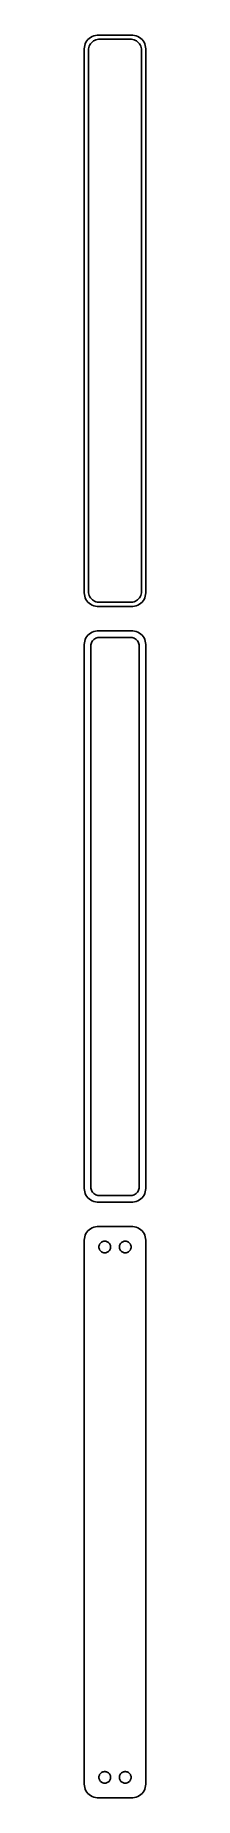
# Model space of a CAD drawing. Header units: metres. Extents: x -11 to 11, y 552 to 1200.
import ezdxf

# ---------------------------------------------------------------- set-up
doc = ezdxf.new("R2010")
doc.units = ezdxf.units.M

msp = doc.modelspace()

# ---------------------------------------------------------------- linework, layer by layer
for p, q in [((-9.43712, 1198.85), (-9.89484, 1198.42)), ((-8.92912, 1199.22), (-9.43712, 1198.85)), ((-8.37889, 1199.52), (-8.92912, 1199.22)), ((-7.79507, 1199.76), (-8.37889, 1199.52)), ((-7.1869, 1199.91), (-7.79507, 1199.76)), ((-6.56395, 1199.99), (-7.1869, 1199.91)), ((6.56395, 1199.99), (-6.56395, 1199.99)), ((7.1869, 1199.91), (6.56395, 1199.99)), ((7.79507, 1199.76), (7.1869, 1199.91)), ((8.37889, 1199.52), (7.79507, 1199.76)), ((8.92912, 1199.22), (8.37889, 1199.52)), ((9.43712, 1198.85), (8.92912, 1199.22)), ((9.89484, 1198.42), (9.43712, 1198.85)), ((-11.2106, 1195.63), (-11.25, 1195)), ((-11.25, 1195), (-11.25, 995)), ((-11.0929, 1196.24), (-11.2106, 1195.63)), ((-10.8989, 1196.84), (-11.0929, 1196.24)), ((-10.6315, 1197.41), (-10.8989, 1196.84)), ((-10.2951, 1197.94), (-10.6315, 1197.41)), ((-9.89484, 1198.42), (-10.2951, 1197.94)), ((-9.75, 1194.5), (-9.71844, 1195)), ((-9.75, 995.5), (-9.75, 1194.5)), ((-9.71844, 1195), (-9.62433, 1195.49)), ((-9.62433, 1195.49), (-9.4691, 1195.97)), ((-9.4691, 1195.97), (-9.25522, 1196.43)), ((-9.25522, 1196.43), (-8.98605, 1196.85)), ((-8.98605, 1196.85), (-8.66586, 1197.24)), ((-8.66586, 1197.24), (-8.29968, 1197.58)), ((-8.29968, 1197.58), (-7.8933, 1197.88)), ((-7.8933, 1197.88), (-7.45311, 1198.12)), ((-7.45311, 1198.12), (-6.98605, 1198.3)), ((-6.98605, 1198.3), (-6.49951, 1198.43)), ((-6.49951, 1198.43), (-6.00116, 1198.49)), ((-6.00116, 1198.49), (6.00116, 1198.49)), ((6.00116, 1198.49), (6.49951, 1198.43)), ((6.49951, 1198.43), (6.98605, 1198.3)), ((6.98605, 1198.3), (7.45311, 1198.12)), ((7.45311, 1198.12), (7.8933, 1197.88)), ((7.8933, 1197.88), (8.29968, 1197.58)), ((8.29968, 1197.58), (8.66586, 1197.24)), ((8.66586, 1197.24), (8.98605, 1196.85)), ((8.98605, 1196.85), (9.25522, 1196.43)), ((9.25522, 1196.43), (9.4691, 1195.97)), ((9.4691, 1195.97), (9.62433, 1195.49)), ((9.62433, 1195.49), (9.71844, 1195)), ((9.71844, 1195), (9.75, 1194.5)), ((9.75, 1194.5), (9.75, 995.5)), ((10.2951, 1197.94), (9.89484, 1198.42)), ((10.6315, 1197.41), (10.2951, 1197.94)), ((10.8989, 1196.84), (10.6315, 1197.41)), ((11.0929, 1196.24), (10.8989, 1196.84)), ((11.2106, 1195.63), (11.0929, 1196.24)), ((11.25, 1195), (11.2106, 1195.63)), ((11.25, 995), (11.25, 1195)), ((-11.25, 995), (-11.2106, 994.373)), ((-11.2106, 994.373), (-11.0929, 993.757)), ((-11.0929, 993.757), (-10.8989, 993.159)), ((-10.8989, 993.159), (-10.6315, 992.591)), ((-10.6315, 992.591), (-10.2951, 992.061)), ((-10.2951, 992.061), (-9.89484, 991.577)), ((-9.89484, 991.577), (-9.43712, 991.147)), ((-9.71844, 994.999), (-9.75, 995.5)), ((-9.62433, 994.505), (-9.71844, 994.999)), ((-9.4691, 994.028), (-9.62433, 994.505)), ((-9.25522, 993.573), (-9.4691, 994.028)), ((-8.98605, 993.149), (-9.25522, 993.573)), ((-8.66586, 992.762), (-8.98605, 993.149)), ((-8.29968, 992.418), (-8.66586, 992.762)), ((-7.8933, 992.123), (-8.29968, 992.418)), ((-7.45311, 991.881), (-7.8933, 992.123)), ((-6.98605, 991.696), (-7.45311, 991.881)), ((-6.49951, 991.571), (-6.98605, 991.696)), ((-6.00116, 991.508), (-6.49951, 991.571)), ((6.00116, 991.508), (-6.00116, 991.508)), ((6.49951, 991.571), (6.00116, 991.508)), ((6.98605, 991.696), (6.49951, 991.571)), ((7.45311, 991.881), (6.98605, 991.696)), ((7.8933, 992.123), (7.45311, 991.881)), ((8.29968, 992.418), (7.8933, 992.123)), ((8.66586, 992.762), (8.29968, 992.418)), ((8.98605, 993.149), (8.66586, 992.762)), ((9.25522, 993.573), (8.98605, 993.149)), ((9.4691, 994.028), (9.25522, 993.573)), ((9.43712, 991.147), (9.89484, 991.577)), ((9.62433, 994.505), (9.4691, 994.028)), ((9.71844, 994.999), (9.62433, 994.505)), ((9.75, 995.5), (9.71844, 994.999)), ((9.89484, 991.577), (10.2951, 992.061)), ((10.2951, 992.061), (10.6315, 992.591)), ((10.6315, 992.591), (10.8989, 993.159)), ((10.8989, 993.159), (11.0929, 993.757)), ((11.0929, 993.757), (11.2106, 994.373)), ((11.2106, 994.373), (11.25, 995)), ((-9.43712, 991.147), (-8.92912, 990.778)), ((-8.92912, 990.778), (-8.37889, 990.476)), ((-8.37889, 990.476), (-7.79507, 990.245)), ((-7.79507, 990.245), (-7.1869, 990.089)), ((-7.1869, 990.089), (-6.56395, 990.01)), ((-6.56395, 990.01), (6.56395, 990.01)), ((6.56395, 990.01), (7.1869, 990.089)), ((7.1869, 990.089), (7.79507, 990.245)), ((7.79507, 990.245), (8.37889, 990.476)), ((8.37889, 990.476), (8.92912, 990.778)), ((8.92912, 990.778), (9.43712, 991.147)), ((-10.2951, 978.939), (-10.6315, 978.409)), ((-9.89484, 979.423), (-10.2951, 978.939)), ((-9.43712, 979.853), (-9.89484, 979.423)), ((-8.92912, 980.222), (-9.43712, 979.853)), ((-8.37889, 980.524), (-8.92912, 980.222)), ((-7.79507, 980.755), (-8.37889, 980.524)), ((-7.1869, 980.911), (-7.79507, 980.755)), ((-6.56395, 980.99), (-7.1869, 980.911)), ((-7.07541, 978.317), (-6.71194, 978.461)), ((-6.71194, 978.461), (-6.3333, 978.558)), ((6.56395, 980.99), (-6.56395, 980.99)), ((-6.3333, 978.558), (-5.94545, 978.607)), ((-5.94545, 978.607), (5.94545, 978.607)), ((5.94545, 978.607), (6.3333, 978.558)), ((6.3333, 978.558), (6.71194, 978.461)), ((7.1869, 980.911), (6.56395, 980.99)), ((6.71194, 978.461), (7.07541, 978.317)), ((7.79507, 980.755), (7.1869, 980.911)), ((8.37889, 980.524), (7.79507, 980.755)), ((8.92912, 980.222), (8.37889, 980.524)), ((9.43712, 979.853), (8.92912, 980.222)), ((9.89484, 979.423), (9.43712, 979.853)), ((10.2951, 978.939), (9.89484, 979.423)), ((10.6315, 978.409), (10.2951, 978.939)), ((-11.2106, 976.627), (-11.25, 976)), ((-11.25, 976), (-11.25, 776)), ((-11.0929, 977.243), (-11.2106, 976.627)), ((-10.8989, 977.841), (-11.0929, 977.243)), ((-10.6315, 978.409), (-10.8989, 977.841)), ((-8.86292, 975.5), (-8.83836, 975.89)), ((-8.86292, 776.5), (-8.86292, 975.5)), ((-8.83836, 975.89), (-8.76512, 976.274)), ((-8.76512, 976.274), (-8.64432, 976.646)), ((-8.64432, 976.646), (-8.47786, 977)), ((-8.47786, 977), (-8.2684, 977.33)), ((-8.2684, 977.33), (-8.01921, 977.631)), ((-8.01921, 977.631), (-7.73424, 977.899)), ((-7.73424, 977.899), (-7.41798, 978.128)), ((-7.41798, 978.128), (-7.07541, 978.317)), ((7.07541, 978.317), (7.41798, 978.128)), ((7.41798, 978.128), (7.73424, 977.899)), ((7.73424, 977.899), (8.01921, 977.631)), ((8.01921, 977.631), (8.2684, 977.33)), ((8.2684, 977.33), (8.47786, 977)), ((8.47786, 977), (8.64432, 976.646)), ((8.64432, 976.646), (8.76512, 976.274)), ((8.76512, 976.274), (8.83836, 975.89)), ((8.83836, 975.89), (8.86292, 975.5)), ((8.86292, 975.5), (8.86292, 776.5)), ((10.8989, 977.841), (10.6315, 978.409)), ((11.0929, 977.243), (10.8989, 977.841)), ((11.2106, 976.627), (11.0929, 977.243)), ((11.25, 976), (11.2106, 976.627)), ((11.25, 776), (11.25, 976)), ((-11.25, 776), (-11.2106, 775.373)), ((-11.2106, 775.373), (-11.0929, 774.757)), ((-11.0929, 774.757), (-10.8989, 774.159)), ((-10.8989, 774.159), (-10.6315, 773.591)), ((-10.6315, 773.591), (-10.2951, 773.061)), ((-10.2951, 773.061), (-9.89484, 772.577)), ((-9.89484, 772.577), (-9.43712, 772.147)), ((-9.43712, 772.147), (-8.92912, 771.778)), ((-8.92912, 771.778), (-8.37889, 771.476)), ((-8.83836, 776.11), (-8.86292, 776.5)), ((-8.76512, 775.726), (-8.83836, 776.11)), ((-8.64432, 775.354), (-8.76512, 775.726)), ((-8.47786, 775), (-8.64432, 775.354)), ((-8.2684, 774.67), (-8.47786, 775)), ((-8.37889, 771.476), (-7.79507, 771.245)), ((-8.01921, 774.369), (-8.2684, 774.67)), ((-7.73424, 774.101), (-8.01921, 774.369)), ((-7.79507, 771.245), (-7.1869, 771.089)), ((-7.41798, 773.872), (-7.73424, 774.101)), ((-7.07541, 773.683), (-7.41798, 773.872)), ((-6.71194, 773.539), (-7.07541, 773.683)), ((-6.3333, 773.442), (-6.71194, 773.539)), ((-5.94545, 773.393), (-6.3333, 773.442)), ((5.94545, 773.393), (-5.94545, 773.393)), ((6.3333, 773.442), (5.94545, 773.393)), ((6.71194, 773.539), (6.3333, 773.442)), ((7.07541, 773.683), (6.71194, 773.539)), ((7.41798, 773.872), (7.07541, 773.683)), ((7.1869, 771.089), (7.79507, 771.245)), ((7.73424, 774.101), (7.41798, 773.872)), ((8.01921, 774.369), (7.73424, 774.101)), ((7.79507, 771.245), (8.37889, 771.476)), ((8.2684, 774.67), (8.01921, 774.369)), ((8.47786, 775), (8.2684, 774.67)), ((8.37889, 771.476), (8.92912, 771.778)), ((8.64432, 775.354), (8.47786, 775)), ((8.76512, 775.726), (8.64432, 775.354)), ((8.83836, 776.11), (8.76512, 775.726)), ((8.86292, 776.5), (8.83836, 776.11)), ((8.92912, 771.778), (9.43712, 772.147)), ((9.43712, 772.147), (9.89484, 772.577)), ((9.89484, 772.577), (10.2951, 773.061)), ((10.2951, 773.061), (10.6315, 773.591)), ((10.6315, 773.591), (10.8989, 774.159)), ((10.8989, 774.159), (11.0929, 774.757)), ((11.0929, 774.757), (11.2106, 775.373)), ((11.2106, 775.373), (11.25, 776)), ((-7.1869, 771.089), (-6.56395, 771.01)), ((-6.56395, 771.01), (6.56395, 771.01)), ((6.56395, 771.01), (7.1869, 771.089)), ((-11.0929, 758.243), (-11.2106, 757.627)), ((-10.8989, 758.841), (-11.0929, 758.243)), ((-10.6315, 759.409), (-10.8989, 758.841)), ((-10.2951, 759.939), (-10.6315, 759.409)), ((-9.89484, 760.423), (-10.2951, 759.939)), ((-9.43712, 760.853), (-9.89484, 760.423)), ((-8.92912, 761.222), (-9.43712, 760.853)), ((-8.37889, 761.524), (-8.92912, 761.222)), ((-7.79507, 761.755), (-8.37889, 761.524)), ((-7.1869, 761.911), (-7.79507, 761.755)), ((-6.56395, 761.99), (-7.1869, 761.911)), ((6.56395, 761.99), (-6.56395, 761.99)), ((7.1869, 761.911), (6.56395, 761.99)), ((7.79507, 761.755), (7.1869, 761.911)), ((8.37889, 761.524), (7.79507, 761.755)), ((8.92912, 761.222), (8.37889, 761.524)), ((9.43712, 760.853), (8.92912, 761.222)), ((9.89484, 760.423), (9.43712, 760.853)), ((10.2951, 759.939), (9.89484, 760.423)), ((10.6315, 759.409), (10.2951, 759.939)), ((10.8989, 758.841), (10.6315, 759.409)), ((11.0929, 758.243), (10.8989, 758.841)), ((11.2106, 757.627), (11.0929, 758.243)), ((-11.2106, 757.627), (-11.25, 757)), ((-11.25, 757), (-11.25, 557)), ((-5.88528, 754.5), (-5.86845, 754.768)), ((-5.86845, 754.232), (-5.88528, 754.5)), ((-5.86845, 754.768), (-5.81821, 755.031)), ((-5.81821, 753.969), (-5.86845, 754.232)), ((-5.81821, 755.031), (-5.73534, 755.286)), ((-5.73534, 753.714), (-5.81821, 753.969)), ((-5.73534, 755.286), (-5.62117, 755.529)), ((-5.62117, 753.471), (-5.73534, 753.714)), ((-5.62117, 755.529), (-5.47748, 755.755)), ((-5.47748, 753.245), (-5.62117, 753.471)), ((-5.47748, 755.755), (-5.30655, 755.962)), ((-5.30655, 753.038), (-5.47748, 753.245)), ((-5.30655, 755.962), (-5.11108, 756.145)), ((-5.11108, 752.855), (-5.30655, 753.038)), ((-5.11108, 756.145), (-4.89413, 756.303)), ((-4.89413, 752.697), (-5.11108, 752.855)), ((-4.89413, 756.303), (-4.65915, 756.432)), ((-4.65915, 752.568), (-4.89413, 752.697)), ((-4.65915, 756.432), (-4.40984, 756.531)), ((-4.40984, 752.469), (-4.65915, 752.568)), ((-4.40984, 756.531), (-4.1501, 756.597)), ((-4.1501, 752.403), (-4.40984, 752.469)), ((-4.1501, 756.597), (-3.88406, 756.631)), ((-3.88406, 752.369), (-4.1501, 752.403)), ((-3.88406, 756.631), (-3.61592, 756.631)), ((-3.61592, 752.369), (-3.88406, 752.369)), ((-3.61592, 756.631), (-3.34988, 756.597)), ((-3.34988, 752.403), (-3.61592, 752.369)), ((-3.34988, 756.597), (-3.09015, 756.531)), ((-3.09015, 752.469), (-3.34988, 752.403)), ((-3.09015, 756.531), (-2.84084, 756.432)), ((-2.84084, 752.568), (-3.09015, 752.469)), ((-2.84084, 756.432), (-2.60585, 756.303)), ((-2.60585, 752.697), (-2.84084, 752.568)), ((-2.60585, 756.303), (-2.3889, 756.145)), ((-2.3889, 752.855), (-2.60585, 752.697)), ((-2.3889, 756.145), (-2.19344, 755.962)), ((-2.19344, 753.038), (-2.3889, 752.855)), ((-2.19344, 755.962), (-2.02251, 755.755)), ((-2.02251, 753.245), (-2.19344, 753.038)), ((-2.02251, 755.755), (-1.87881, 755.529)), ((-1.87881, 753.471), (-2.02251, 753.245)), ((-1.87881, 755.529), (-1.76465, 755.286)), ((-1.76465, 753.714), (-1.87881, 753.471)), ((-1.76465, 755.286), (-1.68178, 755.031)), ((-1.68178, 753.969), (-1.76465, 753.714)), ((-1.68178, 755.031), (-1.63153, 754.768)), ((-1.63153, 754.232), (-1.68178, 753.969)), ((-1.63153, 754.768), (-1.6147, 754.5)), ((-1.6147, 754.5), (-1.63153, 754.232)), ((1.6147, 754.5), (1.63153, 754.768)), ((1.63153, 754.232), (1.6147, 754.5)), ((1.63153, 754.768), (1.68178, 755.031)), ((1.68178, 753.969), (1.63153, 754.232)), ((1.68178, 755.031), (1.76465, 755.286)), ((1.76465, 753.714), (1.68178, 753.969)), ((1.76465, 755.286), (1.87881, 755.529)), ((1.87881, 753.471), (1.76465, 753.714)), ((1.87881, 755.529), (2.02251, 755.755)), ((2.02251, 753.245), (1.87881, 753.471)), ((2.02251, 755.755), (2.19344, 755.962)), ((2.19344, 753.038), (2.02251, 753.245)), ((2.19344, 755.962), (2.3889, 756.145)), ((2.3889, 752.855), (2.19344, 753.038)), ((2.3889, 756.145), (2.60585, 756.303)), ((2.60585, 752.697), (2.3889, 752.855)), ((2.60585, 756.303), (2.84084, 756.432)), ((2.84084, 752.568), (2.60585, 752.697)), ((2.84084, 756.432), (3.09015, 756.531)), ((3.09015, 752.469), (2.84084, 752.568)), ((3.09015, 756.531), (3.34988, 756.597)), ((3.34988, 752.403), (3.09015, 752.469)), ((3.34988, 756.597), (3.61592, 756.631)), ((3.61592, 752.369), (3.34988, 752.403)), ((3.61592, 756.631), (3.88406, 756.631)), ((3.88406, 752.369), (3.61592, 752.369)), ((3.88406, 756.631), (4.1501, 756.597)), ((4.1501, 752.403), (3.88406, 752.369)), ((4.1501, 756.597), (4.40984, 756.531)), ((4.40984, 752.469), (4.1501, 752.403)), ((4.40984, 756.531), (4.65915, 756.432)), ((4.65915, 752.568), (4.40984, 752.469)), ((4.65915, 756.432), (4.89413, 756.303)), ((4.89413, 752.697), (4.65915, 752.568)), ((4.89413, 756.303), (5.11108, 756.145)), ((5.11108, 752.855), (4.89413, 752.697)), ((5.11108, 756.145), (5.30655, 755.962)), ((5.30655, 753.038), (5.11108, 752.855)), ((5.30655, 755.962), (5.47748, 755.755)), ((5.47748, 753.245), (5.30655, 753.038)), ((5.47748, 755.755), (5.62117, 755.529)), ((5.62117, 753.471), (5.47748, 753.245)), ((5.62117, 755.529), (5.73534, 755.286)), ((5.73534, 753.714), (5.62117, 753.471)), ((5.73534, 755.286), (5.81821, 755.031)), ((5.81821, 753.969), (5.73534, 753.714)), ((5.81821, 755.031), (5.86845, 754.768)), ((5.86845, 754.232), (5.81821, 753.969)), ((5.86845, 754.768), (5.88528, 754.5)), ((5.88528, 754.5), (5.86845, 754.232)), ((11.25, 757), (11.2106, 757.627)), ((11.25, 557), (11.25, 757)), ((-5.88528, 559.5), (-5.86845, 559.768)), ((-5.86845, 559.232), (-5.88528, 559.5)), ((-5.86845, 559.768), (-5.81821, 560.031)), ((-5.81821, 558.969), (-5.86845, 559.232)), ((-5.81821, 560.031), (-5.73534, 560.286)), ((-5.73534, 558.714), (-5.81821, 558.969)), ((-5.73534, 560.286), (-5.62117, 560.529)), ((-5.62117, 558.471), (-5.73534, 558.714)), ((-5.62117, 560.529), (-5.47748, 560.755)), ((-5.47748, 558.245), (-5.62117, 558.471)), ((-5.47748, 560.755), (-5.30655, 560.962)), ((-5.30655, 558.038), (-5.47748, 558.245)), ((-5.30655, 560.962), (-5.11108, 561.145)), ((-5.11108, 557.855), (-5.30655, 558.038)), ((-5.11108, 561.145), (-4.89413, 561.303)), ((-4.89413, 557.697), (-5.11108, 557.855)), ((-4.89413, 561.303), (-4.65915, 561.432)), ((-4.65915, 557.568), (-4.89413, 557.697)), ((-4.65915, 561.432), (-4.40984, 561.531)), ((-4.40984, 557.469), (-4.65915, 557.568)), ((-4.40984, 561.531), (-4.1501, 561.597)), ((-4.1501, 557.403), (-4.40984, 557.469)), ((-4.1501, 561.597), (-3.88406, 561.631)), ((-3.88406, 557.369), (-4.1501, 557.403)), ((-3.88406, 561.631), (-3.61592, 561.631)), ((-3.61592, 557.369), (-3.88406, 557.369)), ((-3.61592, 561.631), (-3.34988, 561.597)), ((-3.34988, 557.403), (-3.61592, 557.369)), ((-3.34988, 561.597), (-3.09015, 561.531)), ((-3.09015, 557.469), (-3.34988, 557.403)), ((-3.09015, 561.531), (-2.84084, 561.432)), ((-2.84084, 557.568), (-3.09015, 557.469)), ((-2.84084, 561.432), (-2.60585, 561.303)), ((-2.60585, 557.697), (-2.84084, 557.568)), ((-2.60585, 561.303), (-2.3889, 561.145)), ((-2.3889, 557.855), (-2.60585, 557.697)), ((-2.3889, 561.145), (-2.19344, 560.962)), ((-2.19344, 558.038), (-2.3889, 557.855)), ((-2.19344, 560.962), (-2.02251, 560.755)), ((-2.02251, 558.245), (-2.19344, 558.038)), ((-2.02251, 560.755), (-1.87881, 560.529)), ((-1.87881, 558.471), (-2.02251, 558.245)), ((-1.87881, 560.529), (-1.76465, 560.286)), ((-1.76465, 558.714), (-1.87881, 558.471)), ((-1.76465, 560.286), (-1.68178, 560.031)), ((-1.68178, 558.969), (-1.76465, 558.714)), ((-1.68178, 560.031), (-1.63153, 559.768)), ((-1.63153, 559.232), (-1.68178, 558.969)), ((-1.63153, 559.768), (-1.6147, 559.5)), ((-1.6147, 559.5), (-1.63153, 559.232)), ((1.6147, 559.5), (1.63153, 559.768)), ((1.63153, 559.232), (1.6147, 559.5)), ((1.63153, 559.768), (1.68178, 560.031)), ((1.68178, 558.969), (1.63153, 559.232)), ((1.68178, 560.031), (1.76465, 560.286)), ((1.76465, 558.714), (1.68178, 558.969)), ((1.76465, 560.286), (1.87881, 560.529)), ((1.87881, 558.471), (1.76465, 558.714)), ((1.87881, 560.529), (2.02251, 560.755)), ((2.02251, 558.245), (1.87881, 558.471)), ((2.02251, 560.755), (2.19344, 560.962)), ((2.19344, 558.038), (2.02251, 558.245)), ((2.19344, 560.962), (2.3889, 561.145)), ((2.3889, 557.855), (2.19344, 558.038)), ((2.3889, 561.145), (2.60585, 561.303)), ((2.60585, 557.697), (2.3889, 557.855)), ((2.60585, 561.303), (2.84084, 561.432)), ((2.84084, 557.568), (2.60585, 557.697)), ((2.84084, 561.432), (3.09015, 561.531)), ((3.09015, 557.469), (2.84084, 557.568)), ((3.09015, 561.531), (3.34988, 561.597)), ((3.34988, 557.403), (3.09015, 557.469)), ((3.34988, 561.597), (3.61592, 561.631)), ((3.61592, 557.369), (3.34988, 557.403)), ((3.61592, 561.631), (3.88406, 561.631)), ((3.88406, 557.369), (3.61592, 557.369)), ((3.88406, 561.631), (4.1501, 561.597)), ((4.1501, 557.403), (3.88406, 557.369)), ((4.1501, 561.597), (4.40984, 561.531)), ((4.40984, 557.469), (4.1501, 557.403)), ((4.40984, 561.531), (4.65915, 561.432)), ((4.65915, 557.568), (4.40984, 557.469)), ((4.65915, 561.432), (4.89413, 561.303)), ((4.89413, 557.697), (4.65915, 557.568)), ((4.89413, 561.303), (5.11108, 561.145)), ((5.11108, 557.855), (4.89413, 557.697)), ((5.11108, 561.145), (5.30655, 560.962)), ((5.30655, 558.038), (5.11108, 557.855)), ((5.30655, 560.962), (5.47748, 560.755)), ((5.47748, 558.245), (5.30655, 558.038)), ((5.47748, 560.755), (5.62117, 560.529)), ((5.62117, 558.471), (5.47748, 558.245)), ((5.62117, 560.529), (5.73534, 560.286)), ((5.73534, 558.714), (5.62117, 558.471)), ((5.73534, 560.286), (5.81821, 560.031)), ((5.81821, 558.969), (5.73534, 558.714)), ((5.81821, 560.031), (5.86845, 559.768)), ((5.86845, 559.232), (5.81821, 558.969)), ((5.86845, 559.768), (5.88528, 559.5)), ((5.88528, 559.5), (5.86845, 559.232)), ((-11.25, 557), (-11.2106, 556.373)), ((-11.2106, 556.373), (-11.0929, 555.757)), ((-11.0929, 555.757), (-10.8989, 555.159)), ((-10.8989, 555.159), (-10.6315, 554.591)), ((-10.6315, 554.591), (-10.2951, 554.061)), ((-10.2951, 554.061), (-9.89484, 553.577)), ((-9.89484, 553.577), (-9.43712, 553.147)), ((-9.43712, 553.147), (-8.92912, 552.778)), ((-8.92912, 552.778), (-8.37889, 552.476)), ((-8.37889, 552.476), (-7.79507, 552.245)), ((-7.79507, 552.245), (-7.1869, 552.089)), ((-7.1869, 552.089), (-6.56395, 552.01)), ((-6.56395, 552.01), (6.56395, 552.01)), ((6.56395, 552.01), (7.1869, 552.089)), ((7.1869, 552.089), (7.79507, 552.245)), ((7.79507, 552.245), (8.37889, 552.476)), ((8.37889, 552.476), (8.92912, 552.778)), ((8.92912, 552.778), (9.43712, 553.147)), ((9.43712, 553.147), (9.89484, 553.577)), ((9.89484, 553.577), (10.2951, 554.061)), ((10.2951, 554.061), (10.6315, 554.591)), ((10.6315, 554.591), (10.8989, 555.159)), ((10.8989, 555.159), (11.0929, 555.757)), ((11.0929, 555.757), (11.2106, 556.373)), ((11.2106, 556.373), (11.25, 557))]:
    msp.add_line(p, q)

doc.saveas('drawing.dxf')
